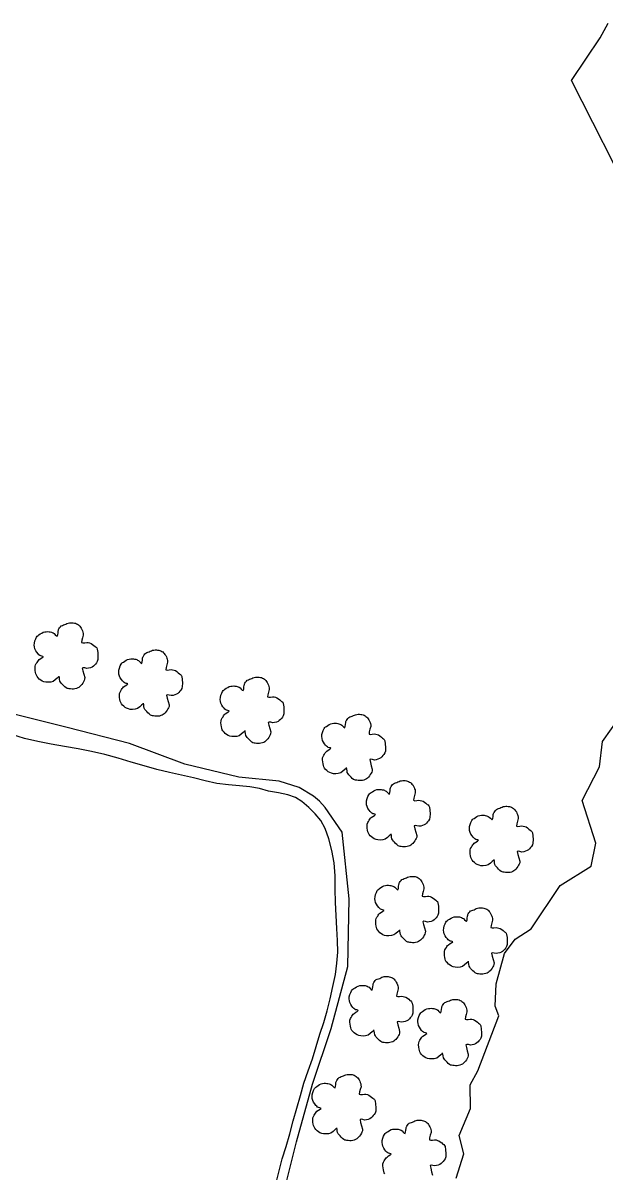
# Model space of a CAD drawing. Extents: x 744412 to 747562, y 7826855 to 7831310.
# Drawn here: x 746177 to 746481, y 7829699 to 7830299 of the extents above; entities that cross this region are included whole.
import ezdxf

# ---------------------------------------------------------------- set-up
doc = ezdxf.new("R2010")
doc.units = 0
doc.header["$MEASUREMENT"] = 0
doc.linetypes.add('CONTINUO', pattern=[0])
for name, color, linetype in [('0114001002', 1, 'Continuous'), ('0114001002002', 5, 'Continuous'), ('CÓRREGO', 5, 'Continuous')]:
    doc.layers.add(name, color=color, linetype=linetype)
doc.layers.add('VEGETAÇÃO', color=3, linetype='Continuous', lineweight=25)

msp = doc.modelspace()

# ---------------------------------------------------------------- linework, layer by layer
at = {"layer": '0114001002'}
msp.add_lwpolyline([(746312.36, 7829686.23), (746319.67, 7829715.5), (746327.96, 7829745.57), (746337.77, 7829774.59), (746346.35, 7829806.94), (746347.14, 7829842.12), (746343.46, 7829876.91), (746334.57, 7829889.74), (746331.69, 7829892.97), (746328.56, 7829895.68), (746321.06, 7829900.2), (746310.62, 7829903.41), (746289.57, 7829905.58), (746261.43, 7829912.27), (746232.51, 7829923.05), (746200.1, 7829931.33), (746168, 7829939.41)], dxfattribs=at)
at = {"layer": '0114001002002'}
msp.add_lwpolyline([(746308.65, 7829692.8), (746310.41, 7829699.74), (746312.16, 7829706.58), (746314.33, 7829713.05), (746316.18, 7829719.61), (746317.89, 7829726.35), (746319.77, 7829733.05), (746321.67, 7829739.63), (746323.54, 7829746.13), (746325.66, 7829752.51), (746328.04, 7829758.73), (746329.95, 7829765.1), (746331.85, 7829771.52), (746333.9, 7829777.71), (746335.63, 7829783.78), (746337.25, 7829790.02), (746338.6, 7829796.43), (746339.95, 7829802.69), (746340.77, 7829808.62), (746341.13, 7829814.39), (746340.95, 7829820.36), (746340.7, 7829826.75), (746340.41, 7829833.4), (746340.05, 7829840.19), (746339.78, 7829847.15), (746339.77, 7829854.11), (746339.24, 7829860.83), (746338.01, 7829867.26), (746336.51, 7829873.43), (746334.68, 7829878.86), (746332.33, 7829882.97), (746329.38, 7829886.36), (746326, 7829889.77), (746322.5, 7829892.82), (746319.13, 7829894.96), (746315.12, 7829896.36), (746310.23, 7829897.4), (746304.99, 7829898.32), (746300.27, 7829899.7), (746295.34, 7829900.46), (746289.9, 7829901.01), (746284.13, 7829901.45), (746278.09, 7829902.28), (746271.98, 7829903.66), (746265.89, 7829905.26), (746259.72, 7829906.6), (746253.38, 7829907.89), (746246.83, 7829909.46), (746240.2, 7829911.36), (746233.39, 7829913.26), (746226.55, 7829915.43), (746219.66, 7829917.34), (746212.7, 7829918.89), (746205.75, 7829920.24), (746198.71, 7829921.45), (746191.65, 7829922.73), (746184.63, 7829924.07), (746177.75, 7829925.69), (746171.07, 7829927.72)], dxfattribs=at)
at = {"layer": 'CÓRREGO', "color": 5}
for points in [[(746496.28, 7830203.33), (746463.13, 7830268.57), (746478.04, 7830290.76), (746482.29, 7830298.55)], [(746402.86, 7829696.49), (746406.94, 7829709.24), (746404.57, 7829718.77), (746410.42, 7829732.88), (746410.18, 7829745.28), (746414.16, 7829752.51), (746425.22, 7829781.19), (746423.22, 7829786.26), (746423.88, 7829797.79), (746428.12, 7829813.69), (746433.76, 7829821.18), (746442, 7829826.42), (746457.15, 7829849.04), (746473.43, 7829859.12), (746475.76, 7829871.18), (746468.63, 7829893.34), (746477.76, 7829910.84), (746479.29, 7829924.11), (746488.59, 7829937.27)]]:
    msp.add_lwpolyline(points, dxfattribs=at)
at = {"layer": 'VEGETAÇÃO', "color": 94, "linetype": 'CONTINUO'}
for points in [[(746195.69, 7829957.96), (746194.83, 7829957.18), (746193.83, 7829956.29), (746192.71, 7829955.46), (746191.44, 7829955.11), (746190.15, 7829954.97), (746188.92, 7829955.02), (746187.91, 7829955.24), (746187.01, 7829955.59), (746186.22, 7829956.07), (746185.47, 7829956.63), (746184.83, 7829957.27), (746184.3, 7829957.95), (746183.94, 7829958.6), (746183.68, 7829959.31), (746183.51, 7829960.11), (746183.34, 7829961.17), (746183.26, 7829962.26), (746183.29, 7829963.3), (746183.56, 7829964.07), (746183.92, 7829964.73), (746184.33, 7829965.31), (746184.63, 7829965.84), (746184.98, 7829966.33), (746185.42, 7829966.8), (746186.25, 7829967.34), (746187.04, 7829967.85), (746187.6, 7829968.28), (746187.36, 7829968.46), (746186.85, 7829968.58), (746186.21, 7829968.72), (746185.76, 7829968.99), (746185.31, 7829969.36), (746184.84, 7829969.85), (746184.25, 7829970.59), (746183.7, 7829971.45), (746183.23, 7829972.39), (746182.98, 7829973.37), (746182.88, 7829974.38), (746182.94, 7829975.42), (746183.23, 7829976.56), (746183.64, 7829977.63), (746184.1, 7829978.57), (746184.45, 7829979.05), (746184.85, 7829979.4), (746185.32, 7829979.69), (746186, 7829980.18), (746186.75, 7829980.65), (746187.55, 7829981.05), (746188.35, 7829981.25), (746189.13, 7829981.35), (746189.89, 7829981.37), (746190.56, 7829981.34), (746191.18, 7829981.24), (746191.76, 7829981.1), (746192.27, 7829980.94), (746192.75, 7829980.71), (746193.23, 7829980.42), (746193.82, 7829979.77), (746194.38, 7829979.23), (746194.86, 7829978.97), (746195.09, 7829979.71), (746195.24, 7829980.71), (746195.34, 7829981.73), (746195.44, 7829982.18), (746195.57, 7829982.53), (746195.75, 7829982.84), (746196.08, 7829983.37), (746196.49, 7829983.89), (746196.96, 7829984.37), (746197.53, 7829984.64), (746198.14, 7829984.85), (746198.77, 7829985.03), (746199.35, 7829985.31), (746199.93, 7829985.58), (746200.53, 7829985.81), (746201.18, 7829985.93), (746201.84, 7829985.99), (746202.5, 7829985.99), (746203.15, 7829985.96), (746203.78, 7829985.87), (746204.37, 7829985.73), (746204.92, 7829985.51), (746205.43, 7829985.24), (746205.89, 7829984.92), (746206.3, 7829984.58), (746206.68, 7829984.18), (746207.02, 7829983.7), (746207.39, 7829983.11), (746207.73, 7829982.45), (746208.01, 7829981.75), (746208.24, 7829981.13), (746208.38, 7829980.42), (746208.4, 7829979.58), (746208, 7829978.2), (746207.64, 7829976.84), (746207.5, 7829975.71), (746208.2, 7829975.51), (746209.16, 7829975.58), (746210.21, 7829975.75), (746210.99, 7829975.67), (746211.74, 7829975.49), (746212.45, 7829975.22), (746213.21, 7829974.71), (746213.93, 7829974.13), (746214.57, 7829973.54), (746215.06, 7829973.27), (746215.45, 7829972.88), (746215.74, 7829972.2), (746215.98, 7829970.53), (746216.09, 7829968.67), (746216.06, 7829966.87), (746215.74, 7829965.86), (746215.29, 7829965.09), (746214.75, 7829964.49), (746214.25, 7829963.87), (746213.68, 7829963.34), (746213.01, 7829962.9), (746212.15, 7829962.56), (746211.22, 7829962.31), (746210.28, 7829962.17), (746209.28, 7829962.44), (746208.44, 7829962.59), (746207.89, 7829962.38), (746208.18, 7829960.9), (746208.68, 7829959.15), (746209.17, 7829957.41), (746209.13, 7829956.52), (746208.92, 7829955.85), (746208.58, 7829955.29), (746208.16, 7829954.57), (746207.67, 7829953.89), (746207.14, 7829953.26), (746206.66, 7829952.76), (746206.14, 7829952.34), (746205.56, 7829952), (746204.85, 7829951.74), (746204.09, 7829951.56), (746203.31, 7829951.45), (746202.54, 7829951.44), (746201.79, 7829951.49), (746201.08, 7829951.59), (746200.5, 7829951.65), (746199.95, 7829951.8), (746199.41, 7829952.06), (746198.75, 7829952.61), (746198.1, 7829953.26), (746197.49, 7829953.94), (746196.97, 7829954.48), (746196.53, 7829955.03), (746196.19, 7829955.64), (746196.05, 7829956.57), (746195.94, 7829957.47), (746195.79, 7829958.22)], [(746239.72, 7829943.8), (746238.86, 7829943.02), (746237.85, 7829942.12), (746236.73, 7829941.29), (746235.46, 7829940.95), (746234.18, 7829940.81), (746232.94, 7829940.85), (746231.93, 7829941.07), (746231.04, 7829941.43), (746230.24, 7829941.91), (746229.49, 7829942.47), (746228.85, 7829943.1), (746228.32, 7829943.79), (746227.96, 7829944.44), (746227.7, 7829945.15), (746227.53, 7829945.95), (746227.36, 7829947), (746227.28, 7829948.09), (746227.31, 7829949.13), (746227.58, 7829949.9), (746227.94, 7829950.57), (746228.35, 7829951.15), (746228.65, 7829951.68), (746229.01, 7829952.17), (746229.44, 7829952.64), (746230.28, 7829953.18), (746231.06, 7829953.69), (746231.62, 7829954.12), (746231.38, 7829954.29), (746230.87, 7829954.42), (746230.23, 7829954.56), (746229.79, 7829954.82), (746229.33, 7829955.19), (746228.86, 7829955.69), (746228.28, 7829956.43), (746227.72, 7829957.28), (746227.25, 7829958.23), (746227, 7829959.2), (746226.9, 7829960.21), (746226.96, 7829961.25), (746227.26, 7829962.39), (746227.66, 7829963.47), (746228.12, 7829964.4), (746228.48, 7829964.89), (746228.87, 7829965.24), (746229.35, 7829965.53), (746230.02, 7829966.02), (746230.77, 7829966.49), (746231.57, 7829966.89), (746232.37, 7829967.09), (746233.15, 7829967.19), (746233.91, 7829967.2), (746234.58, 7829967.17), (746235.2, 7829967.08), (746235.78, 7829966.94), (746236.29, 7829966.77), (746236.78, 7829966.55), (746237.26, 7829966.25), (746237.85, 7829965.61), (746238.4, 7829965.07), (746238.88, 7829964.81), (746239.11, 7829965.55), (746239.26, 7829966.54), (746239.36, 7829967.57), (746239.47, 7829968.02), (746239.59, 7829968.36), (746239.78, 7829968.67), (746240.1, 7829969.2), (746240.51, 7829969.73), (746240.99, 7829970.21), (746241.55, 7829970.48), (746242.16, 7829970.68), (746242.79, 7829970.87), (746243.37, 7829971.15), (746243.95, 7829971.42), (746244.55, 7829971.65), (746245.2, 7829971.77), (746245.86, 7829971.83), (746246.53, 7829971.83), (746247.17, 7829971.79), (746247.8, 7829971.71), (746248.4, 7829971.56), (746248.94, 7829971.35), (746249.45, 7829971.08), (746249.92, 7829970.76), (746250.32, 7829970.41), (746250.7, 7829970.01), (746251.05, 7829969.54), (746251.41, 7829968.95), (746251.75, 7829968.29), (746252.03, 7829967.59), (746252.26, 7829966.96), (746252.4, 7829966.26), (746252.42, 7829965.42), (746252.02, 7829964.04), (746251.66, 7829962.68), (746251.52, 7829961.55), (746252.23, 7829961.35), (746253.18, 7829961.42), (746254.23, 7829961.59), (746255.02, 7829961.5), (746255.76, 7829961.33), (746256.48, 7829961.05), (746257.23, 7829960.55), (746257.95, 7829959.97), (746258.59, 7829959.38), (746259.08, 7829959.11), (746259.47, 7829958.71), (746259.76, 7829958.04), (746260, 7829956.36), (746260.12, 7829954.5), (746260.08, 7829952.71), (746259.76, 7829951.7), (746259.31, 7829950.93), (746258.77, 7829950.33), (746258.27, 7829949.71), (746257.7, 7829949.18), (746257.04, 7829948.74), (746256.17, 7829948.4), (746255.25, 7829948.15), (746254.31, 7829948.01), (746253.31, 7829948.28), (746252.47, 7829948.42), (746251.91, 7829948.22), (746252.2, 7829946.74), (746252.7, 7829944.98), (746253.19, 7829943.24), (746253.15, 7829942.36), (746252.95, 7829941.68), (746252.61, 7829941.12), (746252.19, 7829940.41), (746251.7, 7829939.72), (746251.17, 7829939.1), (746250.68, 7829938.6), (746250.16, 7829938.18), (746249.58, 7829937.84), (746248.87, 7829937.58), (746248.12, 7829937.39), (746247.33, 7829937.29), (746246.56, 7829937.27), (746245.81, 7829937.32), (746245.1, 7829937.42), (746244.52, 7829937.49), (746243.98, 7829937.63), (746243.43, 7829937.9), (746242.78, 7829938.45), (746242.13, 7829939.09), (746241.51, 7829939.78), (746241, 7829940.31), (746240.56, 7829940.87), (746240.21, 7829941.48), (746240.07, 7829942.41), (746239.96, 7829943.31), (746239.81, 7829944.05)], [(746292.69, 7829929.63), (746291.83, 7829928.85), (746290.83, 7829927.96), (746289.71, 7829927.13), (746288.44, 7829926.78), (746287.15, 7829926.64), (746285.92, 7829926.69), (746284.91, 7829926.91), (746284.01, 7829927.27), (746283.21, 7829927.74), (746282.47, 7829928.3), (746281.83, 7829928.94), (746281.3, 7829929.62), (746280.94, 7829930.28), (746280.68, 7829930.99), (746280.51, 7829931.78), (746280.34, 7829932.84), (746280.26, 7829933.93), (746280.29, 7829934.97), (746280.56, 7829935.74), (746280.92, 7829936.4), (746281.33, 7829936.98), (746281.63, 7829937.51), (746281.98, 7829938), (746282.42, 7829938.47), (746283.25, 7829939.02), (746284.04, 7829939.52), (746284.6, 7829939.95), (746284.36, 7829940.13), (746283.85, 7829940.26), (746283.21, 7829940.4), (746282.76, 7829940.66), (746282.31, 7829941.03), (746281.84, 7829941.53), (746281.25, 7829942.26), (746280.7, 7829943.12), (746280.23, 7829944.07), (746279.98, 7829945.04), (746279.88, 7829946.05), (746279.94, 7829947.09), (746280.23, 7829948.23), (746280.64, 7829949.31), (746281.1, 7829950.24), (746281.45, 7829950.73), (746281.85, 7829951.08), (746282.32, 7829951.37), (746283, 7829951.86), (746283.75, 7829952.33), (746284.55, 7829952.73), (746285.34, 7829952.92), (746286.13, 7829953.02), (746286.89, 7829953.04), (746287.56, 7829953.01), (746288.18, 7829952.92), (746288.76, 7829952.77), (746289.27, 7829952.61), (746289.75, 7829952.39), (746290.23, 7829952.09), (746290.82, 7829951.45), (746291.38, 7829950.9), (746291.86, 7829950.64), (746292.09, 7829951.39), (746292.24, 7829952.38), (746292.34, 7829953.41), (746292.44, 7829953.86), (746292.57, 7829954.2), (746292.75, 7829954.51), (746293.08, 7829955.04), (746293.49, 7829955.56), (746293.96, 7829956.04), (746294.53, 7829956.31), (746295.14, 7829956.52), (746295.77, 7829956.7), (746296.35, 7829956.99), (746296.93, 7829957.26), (746297.53, 7829957.48), (746298.18, 7829957.6), (746298.84, 7829957.66), (746299.5, 7829957.67), (746300.15, 7829957.63), (746300.78, 7829957.54), (746301.37, 7829957.4), (746301.92, 7829957.18), (746302.43, 7829956.92), (746302.89, 7829956.6), (746303.3, 7829956.25), (746303.67, 7829955.85), (746304.02, 7829955.38), (746304.39, 7829954.78), (746304.73, 7829954.13), (746305.01, 7829953.42), (746305.24, 7829952.8), (746305.38, 7829952.09), (746305.4, 7829951.25), (746305, 7829949.88), (746304.64, 7829948.52), (746304.5, 7829947.39), (746305.2, 7829947.19), (746306.16, 7829947.26), (746307.21, 7829947.43), (746307.99, 7829947.34), (746308.74, 7829947.17), (746309.45, 7829946.89), (746310.21, 7829946.38), (746310.93, 7829945.81), (746311.57, 7829945.21), (746312.06, 7829944.94), (746312.45, 7829944.55), (746312.74, 7829943.87), (746312.98, 7829942.2), (746313.09, 7829940.34), (746313.06, 7829938.55), (746312.74, 7829937.53), (746312.29, 7829936.76), (746311.75, 7829936.16), (746311.25, 7829935.54), (746310.68, 7829935.01), (746310.01, 7829934.57), (746309.15, 7829934.23), (746308.22, 7829933.99), (746307.28, 7829933.84), (746306.28, 7829934.11), (746305.44, 7829934.26), (746304.89, 7829934.06), (746305.18, 7829932.58), (746305.68, 7829930.82), (746306.17, 7829929.08), (746306.13, 7829928.19), (746305.92, 7829927.52), (746305.58, 7829926.96), (746305.16, 7829926.24), (746304.67, 7829925.56), (746304.14, 7829924.94), (746303.66, 7829924.43), (746303.14, 7829924.01), (746302.56, 7829923.68), (746301.85, 7829923.41), (746301.09, 7829923.23), (746300.31, 7829923.12), (746299.54, 7829923.11), (746298.79, 7829923.16), (746298.08, 7829923.26), (746297.5, 7829923.33), (746296.95, 7829923.47), (746296.41, 7829923.73), (746295.75, 7829924.28), (746295.1, 7829924.93), (746294.49, 7829925.62), (746293.97, 7829926.15), (746293.53, 7829926.7), (746293.19, 7829927.31), (746293.05, 7829928.25), (746292.94, 7829929.15), (746292.79, 7829929.89)], [(746345.67, 7829910.25), (746344.81, 7829909.47), (746343.81, 7829908.58), (746342.69, 7829907.75), (746341.42, 7829907.4), (746340.13, 7829907.26), (746338.89, 7829907.31), (746337.89, 7829907.53), (746336.99, 7829907.88), (746336.19, 7829908.36), (746335.45, 7829908.92), (746334.81, 7829909.56), (746334.27, 7829910.24), (746333.91, 7829910.89), (746333.66, 7829911.6), (746333.48, 7829912.4), (746333.31, 7829913.46), (746333.23, 7829914.55), (746333.27, 7829915.59), (746333.53, 7829916.36), (746333.89, 7829917.02), (746334.3, 7829917.6), (746334.61, 7829918.13), (746334.96, 7829918.62), (746335.39, 7829919.09), (746336.23, 7829919.63), (746337.01, 7829920.14), (746337.58, 7829920.57), (746337.33, 7829920.75), (746336.82, 7829920.87), (746336.19, 7829921.01), (746335.74, 7829921.28), (746335.29, 7829921.65), (746334.82, 7829922.14), (746334.23, 7829922.88), (746333.67, 7829923.74), (746333.2, 7829924.68), (746332.95, 7829925.66), (746332.86, 7829926.67), (746332.91, 7829927.71), (746333.21, 7829928.85), (746333.61, 7829929.92), (746334.08, 7829930.86), (746334.43, 7829931.34), (746334.83, 7829931.69), (746335.3, 7829931.98), (746335.97, 7829932.47), (746336.73, 7829932.94), (746337.53, 7829933.34), (746338.32, 7829933.54), (746339.11, 7829933.64), (746339.86, 7829933.66), (746340.54, 7829933.63), (746341.16, 7829933.53), (746341.73, 7829933.39), (746342.24, 7829933.23), (746342.73, 7829933), (746343.21, 7829932.71), (746343.8, 7829932.06), (746344.36, 7829931.52), (746344.83, 7829931.26), (746345.07, 7829932), (746345.22, 7829933), (746345.32, 7829934.02), (746345.42, 7829934.47), (746345.55, 7829934.82), (746345.73, 7829935.13), (746346.06, 7829935.66), (746346.46, 7829936.18), (746346.94, 7829936.66), (746347.51, 7829936.93), (746348.12, 7829937.14), (746348.74, 7829937.32), (746349.32, 7829937.6), (746349.9, 7829937.87), (746350.5, 7829938.1), (746351.15, 7829938.22), (746351.82, 7829938.28), (746352.48, 7829938.28), (746353.13, 7829938.25), (746353.75, 7829938.16), (746354.35, 7829938.02), (746354.9, 7829937.8), (746355.41, 7829937.53), (746355.87, 7829937.21), (746356.28, 7829936.87), (746356.65, 7829936.47), (746357, 7829935.99), (746357.37, 7829935.4), (746357.7, 7829934.74), (746357.99, 7829934.04), (746358.22, 7829933.42), (746358.36, 7829932.71), (746358.38, 7829931.87), (746357.98, 7829930.49), (746357.62, 7829929.14), (746357.48, 7829928), (746358.18, 7829927.8), (746359.13, 7829927.87), (746360.19, 7829928.04), (746360.97, 7829927.96), (746361.71, 7829927.78), (746362.43, 7829927.51), (746363.19, 7829927), (746363.9, 7829926.42), (746364.54, 7829925.83), (746365.03, 7829925.56), (746365.42, 7829925.17), (746365.72, 7829924.49), (746365.95, 7829922.82), (746366.07, 7829920.96), (746366.03, 7829919.16), (746365.72, 7829918.15), (746365.27, 7829917.38), (746364.73, 7829916.78), (746364.22, 7829916.16), (746363.65, 7829915.63), (746362.99, 7829915.19), (746362.13, 7829914.85), (746361.2, 7829914.61), (746360.26, 7829914.46), (746359.26, 7829914.73), (746358.42, 7829914.88), (746357.87, 7829914.67), (746358.16, 7829913.19), (746358.65, 7829911.44), (746359.14, 7829909.7), (746359.11, 7829908.81), (746358.9, 7829908.14), (746358.56, 7829907.58), (746358.14, 7829906.86), (746357.65, 7829906.18), (746357.12, 7829905.55), (746356.63, 7829905.05), (746356.11, 7829904.63), (746355.54, 7829904.29), (746354.83, 7829904.03), (746354.07, 7829903.85), (746353.29, 7829903.74), (746352.52, 7829903.73), (746351.77, 7829903.78), (746351.06, 7829903.88), (746350.48, 7829903.94), (746349.93, 7829904.09), (746349.38, 7829904.35), (746348.73, 7829904.9), (746348.08, 7829905.55), (746347.47, 7829906.23), (746346.95, 7829906.77), (746346.51, 7829907.32), (746346.16, 7829907.93), (746346.02, 7829908.86), (746345.92, 7829909.77), (746345.76, 7829910.51)], [(746368.91, 7829875.73), (746368.05, 7829874.95), (746367.05, 7829874.06), (746365.92, 7829873.22), (746364.66, 7829872.88), (746363.37, 7829872.74), (746362.13, 7829872.79), (746361.13, 7829873), (746360.23, 7829873.36), (746359.43, 7829873.84), (746358.69, 7829874.4), (746358.04, 7829875.03), (746357.51, 7829875.72), (746357.15, 7829876.37), (746356.89, 7829877.08), (746356.72, 7829877.88), (746356.55, 7829878.94), (746356.47, 7829880.03), (746356.51, 7829881.07), (746356.77, 7829881.84), (746357.13, 7829882.5), (746357.54, 7829883.08), (746357.85, 7829883.61), (746358.2, 7829884.1), (746358.63, 7829884.57), (746359.47, 7829885.11), (746360.25, 7829885.62), (746360.81, 7829886.05), (746360.57, 7829886.23), (746360.06, 7829886.35), (746359.42, 7829886.49), (746358.98, 7829886.76), (746358.53, 7829887.12), (746358.05, 7829887.62), (746357.47, 7829888.36), (746356.91, 7829889.22), (746356.44, 7829890.16), (746356.19, 7829891.13), (746356.09, 7829892.15), (746356.15, 7829893.19), (746356.45, 7829894.33), (746356.85, 7829895.4), (746357.31, 7829896.33), (746357.67, 7829896.82), (746358.06, 7829897.17), (746358.54, 7829897.46), (746359.21, 7829897.95), (746359.96, 7829898.42), (746360.76, 7829898.82), (746361.56, 7829899.02), (746362.35, 7829899.12), (746363.1, 7829899.14), (746363.77, 7829899.1), (746364.4, 7829899.01), (746364.97, 7829898.87), (746365.48, 7829898.7), (746365.97, 7829898.48), (746366.45, 7829898.19), (746367.04, 7829897.54), (746367.59, 7829897), (746368.07, 7829896.74), (746368.31, 7829897.48), (746368.45, 7829898.48), (746368.56, 7829899.5), (746368.66, 7829899.95), (746368.79, 7829900.29), (746368.97, 7829900.61), (746369.29, 7829901.13), (746369.7, 7829901.66), (746370.18, 7829902.14), (746370.75, 7829902.41), (746371.35, 7829902.62), (746371.98, 7829902.8), (746372.56, 7829903.08), (746373.14, 7829903.35), (746373.74, 7829903.58), (746374.39, 7829903.7), (746375.05, 7829903.76), (746375.72, 7829903.76), (746376.37, 7829903.73), (746376.99, 7829903.64), (746377.59, 7829903.49), (746378.14, 7829903.28), (746378.64, 7829903.01), (746379.11, 7829902.69), (746379.52, 7829902.35), (746379.89, 7829901.94), (746380.24, 7829901.47), (746380.61, 7829900.88), (746380.94, 7829900.22), (746381.23, 7829899.52), (746381.46, 7829898.89), (746381.59, 7829898.19), (746381.61, 7829897.35), (746381.21, 7829895.97), (746380.85, 7829894.61), (746380.71, 7829893.48), (746381.42, 7829893.28), (746382.37, 7829893.35), (746383.42, 7829893.52), (746384.21, 7829893.44), (746384.95, 7829893.26), (746385.67, 7829892.98), (746386.43, 7829892.48), (746387.14, 7829891.9), (746387.78, 7829891.31), (746388.27, 7829891.04), (746388.66, 7829890.65), (746388.95, 7829889.97), (746389.19, 7829888.3), (746389.31, 7829886.43), (746389.27, 7829884.64), (746388.96, 7829883.63), (746388.51, 7829882.86), (746387.96, 7829882.26), (746387.46, 7829881.64), (746386.89, 7829881.11), (746386.23, 7829880.67), (746385.36, 7829880.33), (746384.44, 7829880.08), (746383.5, 7829879.94), (746382.5, 7829880.21), (746381.66, 7829880.35), (746381.1, 7829880.15), (746381.4, 7829878.67), (746381.89, 7829876.91), (746382.38, 7829875.18), (746382.34, 7829874.29), (746382.14, 7829873.62), (746381.8, 7829873.06), (746381.38, 7829872.34), (746380.89, 7829871.66), (746380.36, 7829871.03), (746379.87, 7829870.53), (746379.35, 7829870.11), (746378.78, 7829869.77), (746378.07, 7829869.51), (746377.31, 7829869.33), (746376.53, 7829869.22), (746375.75, 7829869.2), (746375, 7829869.25), (746374.29, 7829869.35), (746373.71, 7829869.42), (746373.17, 7829869.57), (746372.62, 7829869.83), (746371.97, 7829870.38), (746371.32, 7829871.03), (746370.7, 7829871.71), (746370.19, 7829872.25), (746369.75, 7829872.8), (746369.4, 7829873.41), (746369.26, 7829874.34), (746369.15, 7829875.24), (746369, 7829875.99)], [(746422.63, 7829862.31), (746421.77, 7829861.53), (746420.77, 7829860.64), (746419.65, 7829859.81), (746418.38, 7829859.46), (746417.09, 7829859.32), (746415.85, 7829859.37), (746414.85, 7829859.59), (746413.95, 7829859.94), (746413.15, 7829860.42), (746412.41, 7829860.98), (746411.77, 7829861.62), (746411.24, 7829862.3), (746410.87, 7829862.95), (746410.62, 7829863.66), (746410.44, 7829864.46), (746410.27, 7829865.52), (746410.19, 7829866.61), (746410.23, 7829867.65), (746410.49, 7829868.42), (746410.85, 7829869.08), (746411.26, 7829869.66), (746411.57, 7829870.19), (746411.92, 7829870.68), (746412.35, 7829871.15), (746413.19, 7829871.69), (746413.98, 7829872.2), (746414.54, 7829872.63), (746414.29, 7829872.81), (746413.79, 7829872.93), (746413.15, 7829873.07), (746412.7, 7829873.34), (746412.25, 7829873.71), (746411.78, 7829874.2), (746411.19, 7829874.94), (746410.63, 7829875.8), (746410.17, 7829876.74), (746409.92, 7829877.72), (746409.82, 7829878.73), (746409.87, 7829879.77), (746410.17, 7829880.91), (746410.57, 7829881.98), (746411.04, 7829882.92), (746411.39, 7829883.4), (746411.79, 7829883.75), (746412.26, 7829884.04), (746412.93, 7829884.53), (746413.69, 7829885), (746414.49, 7829885.4), (746415.28, 7829885.6), (746416.07, 7829885.7), (746416.83, 7829885.72), (746417.5, 7829885.69), (746418.12, 7829885.59), (746418.7, 7829885.45), (746419.2, 7829885.29), (746419.69, 7829885.06), (746420.17, 7829884.77), (746420.76, 7829884.12), (746421.32, 7829883.58), (746421.79, 7829883.32), (746422.03, 7829884.06), (746422.18, 7829885.06), (746422.28, 7829886.08), (746422.38, 7829886.53), (746422.51, 7829886.88), (746422.69, 7829887.19), (746423.02, 7829887.72), (746423.42, 7829888.24), (746423.9, 7829888.72), (746424.47, 7829888.99), (746425.08, 7829889.2), (746425.7, 7829889.38), (746426.28, 7829889.66), (746426.87, 7829889.93), (746427.46, 7829890.16), (746428.11, 7829890.28), (746428.78, 7829890.34), (746429.44, 7829890.34), (746430.09, 7829890.31), (746430.71, 7829890.22), (746431.31, 7829890.08), (746431.86, 7829889.86), (746432.37, 7829889.59), (746432.83, 7829889.27), (746433.24, 7829888.93), (746433.61, 7829888.53), (746433.96, 7829888.05), (746434.33, 7829887.46), (746434.66, 7829886.8), (746434.95, 7829886.1), (746435.18, 7829885.48), (746435.32, 7829884.77), (746435.34, 7829883.93), (746434.94, 7829882.55), (746434.58, 7829881.19), (746434.44, 7829880.06), (746435.14, 7829879.86), (746436.1, 7829879.93), (746437.15, 7829880.1), (746437.93, 7829880.02), (746438.67, 7829879.84), (746439.39, 7829879.57), (746440.15, 7829879.06), (746440.86, 7829878.48), (746441.5, 7829877.89), (746441.99, 7829877.62), (746442.38, 7829877.23), (746442.68, 7829876.55), (746442.91, 7829874.88), (746443.03, 7829873.02), (746442.99, 7829871.22), (746442.68, 7829870.21), (746442.23, 7829869.44), (746441.69, 7829868.84), (746441.18, 7829868.22), (746440.61, 7829867.69), (746439.95, 7829867.25), (746439.09, 7829866.91), (746438.16, 7829866.66), (746437.22, 7829866.52), (746436.22, 7829866.79), (746435.38, 7829866.94), (746434.83, 7829866.73), (746435.12, 7829865.25), (746435.61, 7829863.5), (746436.11, 7829861.76), (746436.07, 7829860.87), (746435.86, 7829860.2), (746435.52, 7829859.64), (746435.1, 7829858.92), (746434.61, 7829858.24), (746434.08, 7829857.61), (746433.6, 7829857.11), (746433.07, 7829856.69), (746432.5, 7829856.35), (746431.79, 7829856.09), (746431.03, 7829855.91), (746430.25, 7829855.8), (746429.48, 7829855.79), (746428.73, 7829855.84), (746428.02, 7829855.94), (746427.44, 7829856), (746426.89, 7829856.15), (746426.34, 7829856.41), (746425.69, 7829856.96), (746425.04, 7829857.61), (746424.43, 7829858.29), (746423.91, 7829858.83), (746423.47, 7829859.38), (746423.12, 7829859.99), (746422.98, 7829860.92), (746422.88, 7829861.82), (746422.72, 7829862.57)], [(746373.38, 7829825.78), (746372.53, 7829825), (746371.52, 7829824.11), (746370.4, 7829823.28), (746369.13, 7829822.93), (746367.85, 7829822.79), (746366.61, 7829822.84), (746365.6, 7829823.06), (746364.7, 7829823.42), (746363.91, 7829823.89), (746363.16, 7829824.45), (746362.52, 7829825.09), (746361.99, 7829825.77), (746361.63, 7829826.43), (746361.37, 7829827.14), (746361.2, 7829827.93), (746361.03, 7829828.99), (746360.95, 7829830.08), (746360.98, 7829831.12), (746361.25, 7829831.89), (746361.61, 7829832.55), (746362.02, 7829833.13), (746362.32, 7829833.66), (746362.67, 7829834.15), (746363.11, 7829834.62), (746363.94, 7829835.17), (746364.73, 7829835.67), (746365.29, 7829836.1), (746365.05, 7829836.28), (746364.54, 7829836.41), (746363.9, 7829836.55), (746363.46, 7829836.81), (746363, 7829837.18), (746362.53, 7829837.68), (746361.94, 7829838.41), (746361.39, 7829839.27), (746360.92, 7829840.22), (746360.67, 7829841.19), (746360.57, 7829842.2), (746360.63, 7829843.24), (746360.92, 7829844.38), (746361.33, 7829845.46), (746361.79, 7829846.39), (746362.15, 7829846.88), (746362.54, 7829847.22), (746363.01, 7829847.52), (746363.69, 7829848.01), (746364.44, 7829848.48), (746365.24, 7829848.88), (746366.04, 7829849.07), (746366.82, 7829849.17), (746367.58, 7829849.19), (746368.25, 7829849.16), (746368.87, 7829849.07), (746369.45, 7829848.92), (746369.96, 7829848.76), (746370.44, 7829848.53), (746370.93, 7829848.24), (746371.51, 7829847.6), (746372.07, 7829847.05), (746372.55, 7829846.79), (746372.78, 7829847.54), (746372.93, 7829848.53), (746373.03, 7829849.56), (746373.14, 7829850.01), (746373.26, 7829850.35), (746373.45, 7829850.66), (746373.77, 7829851.19), (746374.18, 7829851.71), (746374.66, 7829852.19), (746375.22, 7829852.46), (746375.83, 7829852.67), (746376.46, 7829852.85), (746377.04, 7829853.14), (746377.62, 7829853.41), (746378.22, 7829853.63), (746378.87, 7829853.75), (746379.53, 7829853.81), (746380.19, 7829853.82), (746380.84, 7829853.78), (746381.47, 7829853.69), (746382.06, 7829853.55), (746382.61, 7829853.33), (746383.12, 7829853.07), (746383.59, 7829852.75), (746383.99, 7829852.4), (746384.37, 7829852), (746384.71, 7829851.53), (746385.08, 7829850.93), (746385.42, 7829850.27), (746385.7, 7829849.57), (746385.93, 7829848.95), (746386.07, 7829848.24), (746386.09, 7829847.4), (746385.69, 7829846.03), (746385.33, 7829844.67), (746385.19, 7829843.54), (746385.9, 7829843.34), (746386.85, 7829843.41), (746387.9, 7829843.58), (746388.68, 7829843.49), (746389.43, 7829843.32), (746390.14, 7829843.04), (746390.9, 7829842.53), (746391.62, 7829841.96), (746392.26, 7829841.36), (746392.75, 7829841.09), (746393.14, 7829840.7), (746393.43, 7829840.02), (746393.67, 7829838.35), (746393.78, 7829836.49), (746393.75, 7829834.7), (746393.43, 7829833.68), (746392.98, 7829832.91), (746392.44, 7829832.31), (746391.94, 7829831.69), (746391.37, 7829831.16), (746390.71, 7829830.72), (746389.84, 7829830.38), (746388.91, 7829830.14), (746387.97, 7829829.99), (746386.97, 7829830.26), (746386.14, 7829830.41), (746385.58, 7829830.21), (746385.87, 7829828.73), (746386.37, 7829826.97), (746386.86, 7829825.23), (746386.82, 7829824.34), (746386.61, 7829823.67), (746386.27, 7829823.11), (746385.85, 7829822.39), (746385.37, 7829821.71), (746384.84, 7829821.09), (746384.35, 7829820.58), (746383.83, 7829820.16), (746383.25, 7829819.83), (746382.54, 7829819.56), (746381.78, 7829819.38), (746381, 7829819.27), (746380.23, 7829819.26), (746379.48, 7829819.31), (746378.77, 7829819.41), (746378.19, 7829819.48), (746377.64, 7829819.62), (746377.1, 7829819.88), (746376.44, 7829820.43), (746375.79, 7829821.08), (746375.18, 7829821.77), (746374.66, 7829822.3), (746374.23, 7829822.85), (746373.88, 7829823.46), (746373.74, 7829824.4), (746373.63, 7829825.3), (746373.48, 7829826.04)], [(746409.2, 7829809.38), (746408.34, 7829808.6), (746407.34, 7829807.71), (746406.22, 7829806.88), (746404.95, 7829806.53), (746403.66, 7829806.39), (746402.42, 7829806.44), (746401.42, 7829806.66), (746400.52, 7829807.02), (746399.72, 7829807.49), (746398.98, 7829808.05), (746398.34, 7829808.69), (746397.8, 7829809.37), (746397.44, 7829810.03), (746397.19, 7829810.74), (746397.01, 7829811.53), (746396.84, 7829812.59), (746396.76, 7829813.68), (746396.8, 7829814.72), (746397.06, 7829815.49), (746397.42, 7829816.15), (746397.83, 7829816.73), (746398.14, 7829817.26), (746398.49, 7829817.75), (746398.92, 7829818.22), (746399.76, 7829818.77), (746400.54, 7829819.27), (746401.11, 7829819.7), (746400.86, 7829819.88), (746400.35, 7829820.01), (746399.72, 7829820.15), (746399.27, 7829820.41), (746398.82, 7829820.78), (746398.35, 7829821.28), (746397.76, 7829822.01), (746397.2, 7829822.87), (746396.73, 7829823.82), (746396.48, 7829824.79), (746396.39, 7829825.8), (746396.44, 7829826.84), (746396.74, 7829827.98), (746397.14, 7829829.06), (746397.61, 7829829.99), (746397.96, 7829830.48), (746398.36, 7829830.82), (746398.83, 7829831.12), (746399.5, 7829831.61), (746400.26, 7829832.08), (746401.06, 7829832.48), (746401.85, 7829832.67), (746402.64, 7829832.77), (746403.39, 7829832.79), (746404.07, 7829832.76), (746404.69, 7829832.67), (746405.26, 7829832.52), (746405.77, 7829832.36), (746406.26, 7829832.13), (746406.74, 7829831.84), (746407.33, 7829831.2), (746407.89, 7829830.65), (746408.36, 7829830.39), (746408.6, 7829831.14), (746408.75, 7829832.13), (746408.85, 7829833.16), (746408.95, 7829833.61), (746409.08, 7829833.95), (746409.26, 7829834.26), (746409.59, 7829834.79), (746409.99, 7829835.31), (746410.47, 7829835.79), (746411.04, 7829836.06), (746411.65, 7829836.27), (746412.27, 7829836.45), (746412.85, 7829836.74), (746413.43, 7829837.01), (746414.03, 7829837.23), (746414.68, 7829837.35), (746415.35, 7829837.41), (746416.01, 7829837.42), (746416.66, 7829837.38), (746417.28, 7829837.29), (746417.88, 7829837.15), (746418.43, 7829836.93), (746418.94, 7829836.67), (746419.4, 7829836.35), (746419.81, 7829836), (746420.18, 7829835.6), (746420.53, 7829835.13), (746420.9, 7829834.53), (746421.23, 7829833.87), (746421.52, 7829833.17), (746421.75, 7829832.55), (746421.89, 7829831.84), (746421.91, 7829831), (746421.51, 7829829.63), (746421.15, 7829828.27), (746421.01, 7829827.14), (746421.71, 7829826.94), (746422.66, 7829827.01), (746423.72, 7829827.18), (746424.5, 7829827.09), (746425.24, 7829826.92), (746425.96, 7829826.64), (746426.72, 7829826.13), (746427.43, 7829825.56), (746428.07, 7829824.96), (746428.56, 7829824.69), (746428.95, 7829824.3), (746429.25, 7829823.62), (746429.48, 7829821.95), (746429.6, 7829820.09), (746429.56, 7829818.3), (746429.25, 7829817.28), (746428.8, 7829816.51), (746428.26, 7829815.91), (746427.75, 7829815.29), (746427.18, 7829814.76), (746426.52, 7829814.32), (746425.66, 7829813.98), (746424.73, 7829813.74), (746423.79, 7829813.59), (746422.79, 7829813.86), (746421.95, 7829814.01), (746421.4, 7829813.81), (746421.69, 7829812.33), (746422.18, 7829810.57), (746422.67, 7829808.83), (746422.64, 7829807.94), (746422.43, 7829807.27), (746422.09, 7829806.71), (746421.67, 7829805.99), (746421.18, 7829805.31), (746420.65, 7829804.69), (746420.16, 7829804.18), (746419.64, 7829803.76), (746419.07, 7829803.43), (746418.36, 7829803.16), (746417.6, 7829802.98), (746416.82, 7829802.87), (746416.05, 7829802.86), (746415.3, 7829802.91), (746414.59, 7829803.01), (746414.01, 7829803.07), (746413.46, 7829803.22), (746412.91, 7829803.48), (746412.26, 7829804.03), (746411.61, 7829804.68), (746411, 7829805.37), (746410.48, 7829805.9), (746410.04, 7829806.45), (746409.69, 7829807.06), (746409.55, 7829808), (746409.45, 7829808.9), (746409.29, 7829809.64)], [(746359.95, 7829773.6), (746359.1, 7829772.82), (746358.09, 7829771.93), (746356.97, 7829771.1), (746355.7, 7829770.75), (746354.41, 7829770.61), (746353.18, 7829770.66), (746352.17, 7829770.88), (746351.27, 7829771.23), (746350.48, 7829771.71), (746349.73, 7829772.27), (746349.09, 7829772.91), (746348.56, 7829773.59), (746348.2, 7829774.24), (746347.94, 7829774.95), (746347.77, 7829775.75), (746347.6, 7829776.81), (746347.52, 7829777.9), (746347.55, 7829778.94), (746347.82, 7829779.71), (746348.18, 7829780.37), (746348.59, 7829780.95), (746348.89, 7829781.48), (746349.24, 7829781.97), (746349.68, 7829782.44), (746350.51, 7829782.98), (746351.3, 7829783.49), (746351.86, 7829783.92), (746351.62, 7829784.1), (746351.11, 7829784.22), (746350.47, 7829784.36), (746350.02, 7829784.63), (746349.57, 7829785), (746349.1, 7829785.49), (746348.51, 7829786.23), (746347.96, 7829787.09), (746347.49, 7829788.03), (746347.24, 7829789), (746347.14, 7829790.02), (746347.2, 7829791.06), (746347.49, 7829792.2), (746347.9, 7829793.27), (746348.36, 7829794.2), (746348.71, 7829794.69), (746349.11, 7829795.04), (746349.58, 7829795.33), (746350.26, 7829795.82), (746351.01, 7829796.29), (746351.81, 7829796.69), (746352.61, 7829796.89), (746353.39, 7829796.99), (746354.15, 7829797.01), (746354.82, 7829796.97), (746355.44, 7829796.88), (746356.02, 7829796.74), (746356.53, 7829796.58), (746357.01, 7829796.35), (746357.5, 7829796.06), (746358.08, 7829795.41), (746358.64, 7829794.87), (746359.12, 7829794.61), (746359.35, 7829795.35), (746359.5, 7829796.35), (746359.6, 7829797.37), (746359.71, 7829797.82), (746359.83, 7829798.17), (746360.02, 7829798.48), (746360.34, 7829799.01), (746360.75, 7829799.53), (746361.23, 7829800.01), (746361.79, 7829800.28), (746362.4, 7829800.49), (746363.03, 7829800.67), (746363.61, 7829800.95), (746364.19, 7829801.22), (746364.79, 7829801.45), (746365.44, 7829801.57), (746366.1, 7829801.63), (746366.76, 7829801.63), (746367.41, 7829801.6), (746368.04, 7829801.51), (746368.63, 7829801.37), (746369.18, 7829801.15), (746369.69, 7829800.88), (746370.16, 7829800.56), (746370.56, 7829800.22), (746370.94, 7829799.82), (746371.28, 7829799.34), (746371.65, 7829798.75), (746371.99, 7829798.09), (746372.27, 7829797.39), (746372.5, 7829796.77), (746372.64, 7829796.06), (746372.66, 7829795.22), (746372.26, 7829793.84), (746371.9, 7829792.48), (746371.76, 7829791.35), (746372.46, 7829791.15), (746373.42, 7829791.22), (746374.47, 7829791.39), (746375.25, 7829791.31), (746376, 7829791.13), (746376.71, 7829790.86), (746377.47, 7829790.35), (746378.19, 7829789.77), (746378.83, 7829789.18), (746379.32, 7829788.91), (746379.71, 7829788.52), (746380, 7829787.84), (746380.24, 7829786.17), (746380.35, 7829784.31), (746380.32, 7829782.51), (746380, 7829781.5), (746379.55, 7829780.73), (746379.01, 7829780.13), (746378.51, 7829779.51), (746377.94, 7829778.98), (746377.28, 7829778.54), (746376.41, 7829778.2), (746375.48, 7829777.95), (746374.54, 7829777.81), (746373.54, 7829778.08), (746372.7, 7829778.23), (746372.15, 7829778.02), (746372.44, 7829776.54), (746372.94, 7829774.79), (746373.43, 7829773.05), (746373.39, 7829772.16), (746373.18, 7829771.49), (746372.84, 7829770.93), (746372.42, 7829770.21), (746371.93, 7829769.53), (746371.4, 7829768.9), (746370.92, 7829768.4), (746370.4, 7829767.98), (746369.82, 7829767.64), (746369.11, 7829767.38), (746368.35, 7829767.2), (746367.57, 7829767.09), (746366.8, 7829767.08), (746366.05, 7829767.12), (746365.34, 7829767.22), (746364.76, 7829767.29), (746364.21, 7829767.44), (746363.67, 7829767.7), (746363.01, 7829768.25), (746362.36, 7829768.9), (746361.75, 7829769.58), (746361.23, 7829770.12), (746360.79, 7829770.67), (746360.45, 7829771.28), (746360.31, 7829772.21), (746360.2, 7829773.11), (746360.05, 7829773.86)], [(746395.77, 7829761.67), (746394.91, 7829760.89), (746393.91, 7829760), (746392.79, 7829759.17), (746391.52, 7829758.82), (746390.23, 7829758.68), (746388.99, 7829758.73), (746387.99, 7829758.95), (746387.09, 7829759.31), (746386.29, 7829759.78), (746385.55, 7829760.34), (746384.9, 7829760.98), (746384.37, 7829761.66), (746384.01, 7829762.32), (746383.75, 7829763.03), (746383.58, 7829763.82), (746383.41, 7829764.88), (746383.33, 7829765.97), (746383.37, 7829767.01), (746383.63, 7829767.78), (746383.99, 7829768.44), (746384.4, 7829769.02), (746384.71, 7829769.55), (746385.06, 7829770.04), (746385.49, 7829770.51), (746386.33, 7829771.06), (746387.11, 7829771.56), (746387.67, 7829771.99), (746387.43, 7829772.17), (746386.92, 7829772.3), (746386.29, 7829772.44), (746385.84, 7829772.7), (746385.39, 7829773.07), (746384.92, 7829773.57), (746384.33, 7829774.3), (746383.77, 7829775.16), (746383.3, 7829776.11), (746383.05, 7829777.08), (746382.96, 7829778.09), (746383.01, 7829779.13), (746383.31, 7829780.27), (746383.71, 7829781.35), (746384.18, 7829782.28), (746384.53, 7829782.77), (746384.93, 7829783.11), (746385.4, 7829783.41), (746386.07, 7829783.9), (746386.83, 7829784.37), (746387.63, 7829784.77), (746388.42, 7829784.96), (746389.21, 7829785.06), (746389.96, 7829785.08), (746390.64, 7829785.05), (746391.26, 7829784.96), (746391.83, 7829784.81), (746392.34, 7829784.65), (746392.83, 7829784.42), (746393.31, 7829784.13), (746393.9, 7829783.49), (746394.45, 7829782.94), (746394.93, 7829782.68), (746395.17, 7829783.43), (746395.32, 7829784.42), (746395.42, 7829785.45), (746395.52, 7829785.9), (746395.65, 7829786.24), (746395.83, 7829786.55), (746396.16, 7829787.08), (746396.56, 7829787.6), (746397.04, 7829788.08), (746397.61, 7829788.35), (746398.22, 7829788.56), (746398.84, 7829788.74), (746399.42, 7829789.03), (746400, 7829789.3), (746400.6, 7829789.52), (746401.25, 7829789.64), (746401.92, 7829789.7), (746402.58, 7829789.71), (746403.23, 7829789.67), (746403.85, 7829789.58), (746404.45, 7829789.44), (746405, 7829789.22), (746405.5, 7829788.96), (746405.97, 7829788.64), (746406.38, 7829788.29), (746406.75, 7829787.89), (746407.1, 7829787.42), (746407.47, 7829786.82), (746407.8, 7829786.16), (746408.09, 7829785.46), (746408.32, 7829784.84), (746408.45, 7829784.13), (746408.47, 7829783.29), (746408.08, 7829781.92), (746407.72, 7829780.56), (746407.58, 7829779.43), (746408.28, 7829779.23), (746409.23, 7829779.3), (746410.29, 7829779.47), (746411.07, 7829779.38), (746411.81, 7829779.21), (746412.53, 7829778.93), (746413.29, 7829778.42), (746414, 7829777.85), (746414.64, 7829777.25), (746415.13, 7829776.98), (746415.52, 7829776.59), (746415.81, 7829775.91), (746416.05, 7829774.24), (746416.17, 7829772.38), (746416.13, 7829770.59), (746415.82, 7829769.57), (746415.37, 7829768.8), (746414.83, 7829768.2), (746414.32, 7829767.58), (746413.75, 7829767.05), (746413.09, 7829766.61), (746412.23, 7829766.27), (746411.3, 7829766.03), (746410.36, 7829765.88), (746409.36, 7829766.15), (746408.52, 7829766.3), (746407.97, 7829766.1), (746408.26, 7829764.62), (746408.75, 7829762.86), (746409.24, 7829761.12), (746409.21, 7829760.23), (746409, 7829759.56), (746408.66, 7829759), (746408.24, 7829758.28), (746407.75, 7829757.6), (746407.22, 7829756.98), (746406.73, 7829756.47), (746406.21, 7829756.05), (746405.64, 7829755.72), (746404.93, 7829755.45), (746404.17, 7829755.27), (746403.39, 7829755.16), (746402.61, 7829755.15), (746401.86, 7829755.2), (746401.16, 7829755.3), (746400.58, 7829755.36), (746400.03, 7829755.51), (746399.48, 7829755.77), (746398.83, 7829756.32), (746398.18, 7829756.97), (746397.57, 7829757.66), (746397.05, 7829758.19), (746396.61, 7829758.74), (746396.26, 7829759.35), (746396.12, 7829760.29), (746396.01, 7829761.19), (746395.86, 7829761.93)], [(746340.58, 7829722.6), (746339.72, 7829721.81), (746338.72, 7829720.92), (746337.6, 7829720.09), (746336.33, 7829719.74), (746335.04, 7829719.61), (746333.81, 7829719.65), (746332.8, 7829719.87), (746331.9, 7829720.23), (746331.11, 7829720.7), (746330.36, 7829721.27), (746329.72, 7829721.9), (746329.19, 7829722.59), (746328.83, 7829723.24), (746328.57, 7829723.95), (746328.4, 7829724.75), (746328.23, 7829725.8), (746328.15, 7829726.89), (746328.18, 7829727.93), (746328.45, 7829728.7), (746328.81, 7829729.37), (746329.22, 7829729.95), (746329.52, 7829730.47), (746329.87, 7829730.96), (746330.31, 7829731.43), (746331.14, 7829731.98), (746331.93, 7829732.49), (746332.49, 7829732.92), (746332.25, 7829733.09), (746331.74, 7829733.22), (746331.1, 7829733.36), (746330.65, 7829733.62), (746330.2, 7829733.99), (746329.73, 7829734.49), (746329.14, 7829735.22), (746328.59, 7829736.08), (746328.12, 7829737.03), (746327.87, 7829738), (746327.77, 7829739.01), (746327.83, 7829740.05), (746328.12, 7829741.19), (746328.53, 7829742.27), (746328.99, 7829743.2), (746329.34, 7829743.69), (746329.74, 7829744.04), (746330.21, 7829744.33), (746330.89, 7829744.82), (746331.64, 7829745.29), (746332.44, 7829745.69), (746333.24, 7829745.89), (746334.02, 7829745.99), (746334.78, 7829746), (746335.45, 7829745.97), (746336.07, 7829745.88), (746336.65, 7829745.74), (746337.16, 7829745.57), (746337.64, 7829745.35), (746338.13, 7829745.05), (746338.71, 7829744.41), (746339.27, 7829743.87), (746339.75, 7829743.61), (746339.98, 7829744.35), (746340.13, 7829745.34), (746340.23, 7829746.37), (746340.33, 7829746.82), (746340.46, 7829747.16), (746340.65, 7829747.47), (746340.97, 7829748), (746341.38, 7829748.53), (746341.86, 7829749.01), (746342.42, 7829749.27), (746343.03, 7829749.48), (746343.66, 7829749.67), (746344.24, 7829749.95), (746344.82, 7829750.22), (746345.42, 7829750.45), (746346.07, 7829750.57), (746346.73, 7829750.63), (746347.39, 7829750.63), (746348.04, 7829750.59), (746348.67, 7829750.51), (746349.26, 7829750.36), (746349.81, 7829750.15), (746350.32, 7829749.88), (746350.78, 7829749.56), (746351.19, 7829749.21), (746351.57, 7829748.81), (746351.91, 7829748.34), (746352.28, 7829747.74), (746352.62, 7829747.09), (746352.9, 7829746.39), (746353.13, 7829745.76), (746353.27, 7829745.06), (746353.29, 7829744.22), (746352.89, 7829742.84), (746352.53, 7829741.48), (746352.39, 7829740.35), (746353.09, 7829740.15), (746354.05, 7829740.22), (746355.1, 7829740.39), (746355.88, 7829740.3), (746356.63, 7829740.13), (746357.34, 7829739.85), (746358.1, 7829739.35), (746358.82, 7829738.77), (746359.46, 7829738.18), (746359.95, 7829737.91), (746360.34, 7829737.51), (746360.63, 7829736.84), (746360.87, 7829735.16), (746360.98, 7829733.3), (746360.95, 7829731.51), (746360.63, 7829730.49), (746360.18, 7829729.73), (746359.64, 7829729.13), (746359.14, 7829728.5), (746358.57, 7829727.97), (746357.91, 7829727.54), (746357.04, 7829727.19), (746356.11, 7829726.95), (746355.17, 7829726.81), (746354.17, 7829727.08), (746353.33, 7829727.22), (746352.78, 7829727.02), (746353.07, 7829725.54), (746353.57, 7829723.78), (746354.06, 7829722.04), (746354.02, 7829721.16), (746353.81, 7829720.48), (746353.47, 7829719.92), (746353.05, 7829719.21), (746352.56, 7829718.52), (746352.03, 7829717.9), (746351.55, 7829717.4), (746351.03, 7829716.98), (746350.45, 7829716.64), (746349.74, 7829716.38), (746348.98, 7829716.19), (746348.2, 7829716.09), (746347.43, 7829716.07), (746346.68, 7829716.12), (746345.97, 7829716.22), (746345.39, 7829716.29), (746344.84, 7829716.43), (746344.3, 7829716.7), (746343.64, 7829717.24), (746342.99, 7829717.89), (746342.38, 7829718.58), (746341.86, 7829719.11), (746341.42, 7829719.67), (746341.08, 7829720.28), (746340.94, 7829721.21), (746340.83, 7829722.11), (746340.68, 7829722.85)], [(746365.75, 7829698.73), (746365.39, 7829699.38), (746365.13, 7829700.09), (746364.96, 7829700.89), (746364.79, 7829701.95), (746364.71, 7829703.04), (746364.74, 7829704.08), (746365.01, 7829704.85), (746365.37, 7829705.51), (746365.78, 7829706.09), (746366.08, 7829706.62), (746366.43, 7829707.11), (746366.87, 7829707.58), (746367.7, 7829708.12), (746368.49, 7829708.63), (746369.05, 7829709.06), (746368.81, 7829709.24), (746368.3, 7829709.36), (746367.66, 7829709.5), (746367.22, 7829709.77), (746366.76, 7829710.14), (746366.29, 7829710.63), (746365.7, 7829711.37), (746365.15, 7829712.23), (746364.68, 7829713.17), (746364.43, 7829714.15), (746364.33, 7829715.16), (746364.39, 7829716.2), (746364.68, 7829717.34), (746365.09, 7829718.41), (746365.55, 7829719.35), (746365.91, 7829719.83), (746366.3, 7829720.18), (746366.77, 7829720.47), (746367.45, 7829720.96), (746368.2, 7829721.43), (746369, 7829721.83), (746369.8, 7829722.03), (746370.58, 7829722.13), (746371.34, 7829722.15), (746372.01, 7829722.12), (746372.63, 7829722.02), (746373.21, 7829721.88), (746373.72, 7829721.72), (746374.2, 7829721.49), (746374.69, 7829721.2), (746375.27, 7829720.55), (746375.83, 7829720.01), (746376.31, 7829719.75), (746376.54, 7829720.49), (746376.69, 7829721.49), (746376.79, 7829722.51), (746376.9, 7829722.96), (746377.02, 7829723.31), (746377.21, 7829723.62), (746377.53, 7829724.15), (746377.94, 7829724.67), (746378.42, 7829725.15), (746378.98, 7829725.42), (746379.59, 7829725.63), (746380.22, 7829725.81), (746380.8, 7829726.09), (746381.38, 7829726.36), (746381.98, 7829726.59), (746382.63, 7829726.71), (746383.29, 7829726.77), (746383.96, 7829726.77), (746384.6, 7829726.74), (746385.23, 7829726.65), (746385.83, 7829726.51), (746386.37, 7829726.29), (746386.88, 7829726.02), (746387.35, 7829725.7), (746387.75, 7829725.36), (746388.13, 7829724.96), (746388.47, 7829724.48), (746388.84, 7829723.89), (746389.18, 7829723.23), (746389.46, 7829722.53), (746389.69, 7829721.91), (746389.83, 7829721.2), (746389.85, 7829720.36), (746389.45, 7829718.98), (746389.09, 7829717.62), (746388.95, 7829716.49), (746389.66, 7829716.29), (746390.61, 7829716.36), (746391.66, 7829716.53), (746392.44, 7829716.45), (746393.19, 7829716.27), (746393.9, 7829716), (746394.66, 7829715.49), (746395.38, 7829714.91), (746396.02, 7829714.32), (746396.51, 7829714.05), (746396.9, 7829713.66), (746397.19, 7829712.98), (746397.43, 7829711.31), (746397.54, 7829709.45), (746397.51, 7829707.65), (746397.19, 7829706.64), (746396.74, 7829705.87), (746396.2, 7829705.27), (746395.7, 7829704.65), (746395.13, 7829704.12), (746394.47, 7829703.68), (746393.6, 7829703.34), (746392.67, 7829703.09), (746391.74, 7829702.95), (746390.73, 7829703.22), (746389.9, 7829703.37), (746389.34, 7829703.16), (746389.63, 7829701.68), (746390.13, 7829699.93), (746390.62, 7829698.19)]]:
    msp.add_lwpolyline(points, dxfattribs=at)

doc.saveas('drawing.dxf')
